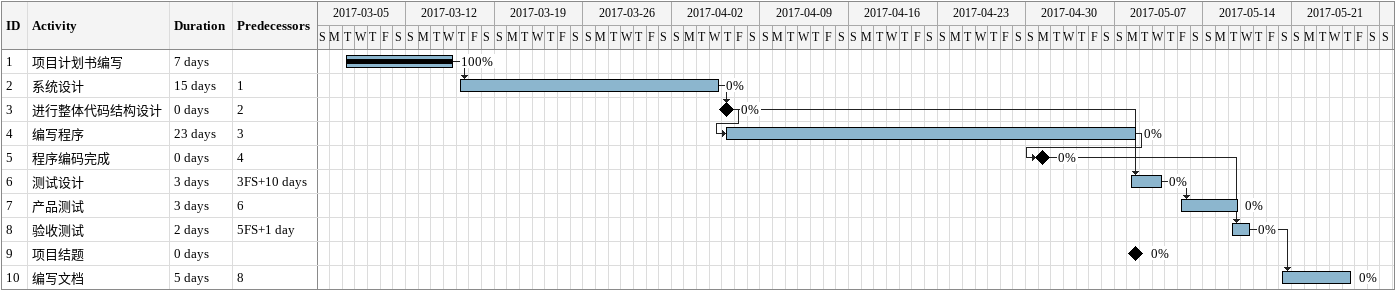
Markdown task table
| ID | Task | Duration | Start | Finish | Predecessors | % complete |
|---|---|---|---|---|---|---|
| 1 | 项目计划书编写 | 7d | 2017-03-07 | 2017-03-15 |  | 100 |
| 2 | 系统设计 | 15d | 2017-03-16 | 2017-04-05 | 1 | 0 |
| 3 | 进行整体代码结构设计 | 0d | 2017-04-06 | 2017-04-06 | 2 | 0 |
| 4 | 编写程序 | 23d | 2017-04-06 | 2017-05-08 | 3 | 0 |
| 5 | 程序编码完成 | 0d | 2017-05-01 | 2017-05-01 | 4 | 0 |
| 6 | 测试设计 | 3d | 2017-05-08 | 2017-05-10 | 3FS+10d | 0 |
| 7 | 产品测试 | 3d | 2017-05-12 | 2017-05-16 | 6 | 0 |
| 8 | 验收测试 | 2d | 2017-05-16 | 2017-05-17 | 5FS+1d | 0 |
| 9 | 项目结题 | 0d | 2017-05-08 | 2017-05-08 |  | 0 |
| 10 | 编写文档 | 5d | 2017-05-20 | 2017-05-25 | 8 | 0 |
